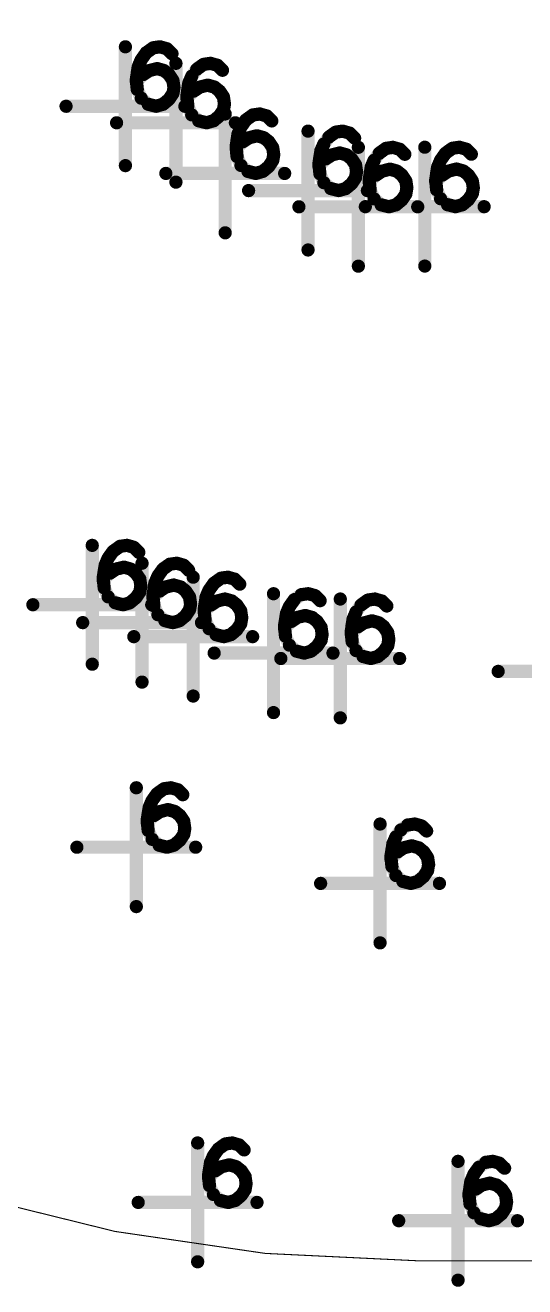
# Model space of a CAD drawing. Header units: millimetres. Extents: x 3362 to 3827, y -139 to 191.
# Drawn here: x 3560 to 3564.81, y 7.19 to 19.33 of the extents above; entities that cross this region are included whole.
import ezdxf

# ---------------------------------------------------------------- set-up
doc = ezdxf.new("R2010")
doc.units = ezdxf.units.MM
doc.header["$LTSCALE"] = 23.1
doc.layers.get('0').update_dxf_attribs({"linetype": 'CONTINUOUS'})

# ---------------------------------------------------------------- blocks, each defined once
blk = doc.blocks.new('PAD_R1')
at = {"const_width": 0.5}
blk.add_lwpolyline([(0.25, 0, 1), (-0.25, 0, 1)], format="xyb", close=True, dxfattribs=at)

msp = doc.modelspace()

# ---------------------------------------------------------------- linework, layer by layer
at = {"const_width": 0.0102}
msp.add_lwpolyline([(3613.171, 13.459), (3613.171, 25.059, 0.414215), (3612.171, 26.059), (3581.163, 26.059, 0.202312), (3570.347, 21.496, -0.202309), (3569.272, 21.043), (3563.773, 21.043, -0.202309), (3562.698, 21.496, 0.202312), (3551.882, 26.059), (3530.351, 26.059, 0.414215), (3529.351, 25.059), (3529.351, 13.459, 0.414215), (3530.351, 12.459), (3551.468, 12.459, -0.196013), (3553.215, 11.747, 0.196007), (3563.773, 7.443), (3569.272, 7.443, 0.196007), (3579.83, 11.747, -0.196013), (3581.577, 12.459), (3612.171, 12.459, 0.414215)], format="xyb", close=True, dxfattribs=at)
for points, const_width in [([(3560.968, 19.118), (3560.968, 17.975)], 0.127), ([(3561.165, 19.136), (3561.238, 19.033)], 0.0821), ([(3561.259, 19.176), (3561.277, 19.05)], 0.0672), ([(3561.352, 19.169), (3561.317, 19.047)], 0.0695), ([(3561.093, 19.064), (3561.196, 18.991)], 0.0818), ([(3561.437, 19.12), (3561.347, 19.03)], 0.0675), ([(3561.745, 19.017), (3561.763, 18.891)], 0.0672), ([(3561.023, 18.9), (3561.149, 18.88)], 0.0754), ([(3561.048, 18.986), (3561.165, 18.936)], 0.0727), ([(3561.133, 18.923), (3561.203, 18.817)], 0.0687), ([(3561.219, 18.96), (3561.25, 18.837)], 0.0785), ([(3561.324, 18.96), (3561.289, 18.838)], 0.0695), ([(3561.403, 18.92), (3561.324, 18.821)], 0.0609), ([(3561.454, 18.959), (3561.454, 17.816)], 0.127), ([(3561.578, 18.905), (3561.682, 18.831)], 0.0818), ([(3561.65, 18.977), (3561.724, 18.874)], 0.0821), ([(3561.838, 19.01), (3561.803, 18.888)], 0.0695), ([(3561.923, 18.961), (3561.833, 18.871)], 0.0675), ([(3561.014, 18.749), (3561.141, 18.762)], 0.0955), ([(3561.016, 18.85), (3561.141, 18.831)], 0.0754), ([(3561.061, 18.863), (3561.151, 18.773)], 0.0945), ([(3561.459, 18.858), (3561.353, 18.787)], 0.0687), ([(3561.534, 18.827), (3561.65, 18.776)], 0.0727), ([(3561.705, 18.801), (3561.736, 18.678)], 0.0785), ([(3561.81, 18.801), (3561.775, 18.678)], 0.0695), ([(3561.043, 18.64), (3561.16, 18.691)], 0.0939), ([(3561.113, 18.546), (3561.195, 18.642)], 0.0879), ([(3561.459, 18.606), (3561.353, 18.677)], 0.0687), ([(3561.493, 18.77), (3561.367, 18.752)], 0.0675), ([(3561.493, 18.688), (3561.368, 18.709)], 0.058), ([(3561.502, 18.691), (3561.627, 18.672)], 0.0754), ([(3561.509, 18.74), (3561.635, 18.721)], 0.0754), ([(3561.547, 18.703), (3561.637, 18.614)], 0.0945), ([(3561.619, 18.764), (3561.689, 18.658)], 0.0687), ([(3561.889, 18.76), (3561.81, 18.661)], 0.0609), ([(3561.945, 18.699), (3561.839, 18.628)], 0.0687), ([(3561.54, 18.546), (3560.397, 18.546)], 0.127), ([(3561.21, 18.494), (3561.241, 18.617)], 0.0785), ([(3561.314, 18.495), (3561.279, 18.617)], 0.0692), ([(3561.399, 18.54), (3561.318, 18.638)], 0.0743), ([(3561.5, 18.59), (3561.627, 18.603)], 0.0955), ([(3561.529, 18.48), (3561.645, 18.532)], 0.0939), ([(3561.979, 18.61), (3561.853, 18.592)], 0.0675), ([(3561.979, 18.529), (3561.853, 18.55)], 0.058), ([(3562.219, 18.53), (3562.237, 18.404)], 0.0672), ([(3562.026, 18.387), (3560.883, 18.387)], 0.127), ([(3561.599, 18.386), (3561.681, 18.483)], 0.0879), ([(3561.696, 18.335), (3561.727, 18.458)], 0.0785), ([(3561.8, 18.336), (3561.765, 18.458)], 0.0692), ([(3561.885, 18.381), (3561.804, 18.479)], 0.0743), ([(3561.945, 18.447), (3561.839, 18.517)], 0.0687), ([(3561.928, 18.472), (3561.928, 17.329)], 0.127), ([(3562.052, 18.418), (3562.156, 18.345)], 0.0818), ([(3562.124, 18.49), (3562.198, 18.387)], 0.0821), ([(3562.312, 18.523), (3562.277, 18.401)], 0.0695), ([(3562.397, 18.474), (3562.307, 18.384)], 0.0675), ([(3562.008, 18.34), (3562.124, 18.29)], 0.0727), ([(3562.179, 18.314), (3562.21, 18.191)], 0.0785), ([(3562.284, 18.314), (3562.249, 18.192)], 0.0695), ([(3562.725, 18.307), (3562.725, 17.164)], 0.127), ([(3562.921, 18.325), (3562.995, 18.222)], 0.0821), ([(3563.016, 18.365), (3563.034, 18.239)], 0.0672), ([(3563.109, 18.358), (3563.074, 18.236)], 0.0695), ([(3563.194, 18.309), (3563.104, 18.219)], 0.0675), ([(3561.976, 18.204), (3562.101, 18.185)], 0.0754), ([(3561.983, 18.254), (3562.109, 18.235)], 0.0754), ([(3562.021, 18.217), (3562.111, 18.127)], 0.0945), ([(3562.093, 18.277), (3562.163, 18.171)], 0.0687), ([(3562.363, 18.274), (3562.284, 18.175)], 0.0609), ([(3562.419, 18.212), (3562.313, 18.141)], 0.0687), ([(3562.804, 18.175), (3562.921, 18.124)], 0.0727), ([(3562.849, 18.253), (3562.953, 18.179)], 0.0818), ([(3563.209, 18.151), (3563.209, 17.008)], 0.127), ([(3563.405, 18.169), (3563.479, 18.066)], 0.0821), ([(3563.5, 18.209), (3563.518, 18.083)], 0.0672), ([(3563.593, 18.202), (3563.558, 18.08)], 0.0695), ([(3563.848, 18.152), (3563.848, 17.009)], 0.127), ([(3564.044, 18.17), (3564.118, 18.067)], 0.0821), ([(3564.139, 18.21), (3564.157, 18.084)], 0.0672), ([(3564.232, 18.203), (3564.197, 18.081)], 0.0695), ([(3561.974, 18.104), (3562.101, 18.116)], 0.0955), ([(3562.003, 17.994), (3562.119, 18.045)], 0.0939), ([(3562.453, 18.124), (3562.327, 18.106)], 0.0675), ([(3562.453, 18.042), (3562.327, 18.063)], 0.058), ([(3562.78, 18.088), (3562.906, 18.069)], 0.0754), ([(3562.818, 18.051), (3562.908, 17.962)], 0.0945), ([(3562.89, 18.112), (3562.96, 18.006)], 0.0687), ([(3562.976, 18.149), (3563.007, 18.026)], 0.0785), ([(3563.08, 18.149), (3563.046, 18.026)], 0.0695), ([(3563.16, 18.108), (3563.08, 18.009)], 0.0609), ([(3563.216, 18.047), (3563.11, 17.976)], 0.0687), ([(3563.333, 18.097), (3563.437, 18.023)], 0.0818), ([(3563.677, 18.153), (3563.588, 18.063)], 0.0675), ([(3563.972, 18.098), (3564.076, 18.025)], 0.0818), ([(3564.317, 18.154), (3564.227, 18.064)], 0.0675), ([(3562.5, 17.9), (3561.357, 17.9)], 0.127), ([(3562.073, 17.9), (3562.155, 17.996)], 0.0879), ([(3562.17, 17.848), (3562.201, 17.972)], 0.0785), ([(3562.274, 17.849), (3562.239, 17.971)], 0.0692), ([(3562.359, 17.894), (3562.278, 17.992)], 0.0743), ([(3562.419, 17.96), (3562.313, 18.031)], 0.0687), ([(3562.771, 17.938), (3562.897, 17.951)], 0.0955), ([(3562.772, 18.039), (3562.898, 18.02)], 0.0754), ([(3563.25, 17.958), (3563.124, 17.94)], 0.0675), ([(3563.264, 17.932), (3563.389, 17.913)], 0.0754), ([(3563.288, 18.019), (3563.405, 17.968)], 0.0727), ([(3563.373, 17.956), (3563.444, 17.85)], 0.0687), ([(3563.46, 17.993), (3563.491, 17.87)], 0.0785), ([(3563.564, 17.993), (3563.529, 17.87)], 0.0695), ([(3563.644, 17.953), (3563.564, 17.853)], 0.0609), ([(3563.903, 17.934), (3564.029, 17.914)], 0.0754), ([(3563.928, 18.02), (3564.044, 17.97)], 0.0727), ([(3564.013, 17.957), (3564.083, 17.851)], 0.0687), ([(3564.099, 17.994), (3564.13, 17.871)], 0.0785), ([(3564.204, 17.994), (3564.169, 17.872)], 0.0695), ([(3564.283, 17.954), (3564.204, 17.855)], 0.0609), ([(3562.8, 17.828), (3562.916, 17.88)], 0.0939), ([(3562.869, 17.734), (3562.952, 17.831)], 0.0879), ([(3562.967, 17.683), (3562.998, 17.806)], 0.0785), ([(3563.071, 17.684), (3563.036, 17.806)], 0.0692), ([(3563.156, 17.729), (3563.075, 17.827)], 0.0743), ([(3563.216, 17.795), (3563.11, 17.865)], 0.0687), ([(3563.249, 17.877), (3563.124, 17.898)], 0.058), ([(3563.255, 17.782), (3563.381, 17.795)], 0.0955), ([(3563.256, 17.883), (3563.382, 17.864)], 0.0754), ([(3563.302, 17.895), (3563.392, 17.806)], 0.0945), ([(3563.7, 17.891), (3563.594, 17.82)], 0.0687), ([(3563.734, 17.802), (3563.608, 17.784)], 0.0675), ([(3563.894, 17.784), (3564.021, 17.796)], 0.0955), ([(3563.896, 17.884), (3564.021, 17.865)], 0.0754), ([(3563.941, 17.897), (3564.031, 17.807)], 0.0945), ([(3564.339, 17.892), (3564.233, 17.821)], 0.0687), ([(3564.373, 17.804), (3564.247, 17.786)], 0.0675), ([(3563.296, 17.735), (3562.153, 17.735)], 0.127), ([(3563.284, 17.672), (3563.4, 17.724)], 0.0939), ([(3563.353, 17.579), (3563.436, 17.675)], 0.0879), ([(3563.7, 17.639), (3563.594, 17.709)], 0.0687), ([(3563.733, 17.721), (3563.608, 17.742)], 0.058), ([(3563.923, 17.674), (3564.039, 17.725)], 0.0939), ([(3563.993, 17.58), (3564.075, 17.676)], 0.0879), ([(3564.339, 17.64), (3564.233, 17.711)], 0.0687), ([(3564.373, 17.722), (3564.247, 17.743)], 0.058), ([(3563.78, 17.579), (3562.637, 17.579)], 0.127), ([(3564.419, 17.58), (3563.276, 17.58)], 0.127), ([(3563.451, 17.527), (3563.481, 17.65)], 0.0785), ([(3563.555, 17.528), (3563.52, 17.65)], 0.0692), ([(3563.64, 17.573), (3563.559, 17.671)], 0.0743), ([(3564.09, 17.528), (3564.121, 17.652)], 0.0785), ([(3564.194, 17.529), (3564.159, 17.651)], 0.0692), ([(3564.279, 17.574), (3564.198, 17.672)], 0.0743), ([(3560.649, 14.323), (3560.649, 13.18)], 0.127), ([(3560.846, 14.341), (3560.92, 14.238)], 0.0821), ([(3560.94, 14.381), (3560.958, 14.256)], 0.0672), ([(3561.033, 14.375), (3560.999, 14.253)], 0.0695), ([(3561.118, 14.325), (3561.028, 14.235)], 0.0675), ([(3560.729, 14.191), (3560.846, 14.141)], 0.0727), ([(3560.774, 14.27), (3560.877, 14.196)], 0.0818), ([(3560.901, 14.166), (3560.931, 14.042)], 0.0785), ([(3561.005, 14.165), (3560.97, 14.043)], 0.0695), ([(3561.128, 14.151), (3561.128, 13.008)], 0.127), ([(3561.325, 14.17), (3561.398, 14.066)], 0.0821), ([(3561.419, 14.209), (3561.437, 14.084)], 0.0672), ([(3561.512, 14.203), (3561.477, 14.081)], 0.0695), ([(3560.697, 14.056), (3560.823, 14.036)], 0.0754), ([(3560.705, 14.105), (3560.83, 14.086)], 0.0754), ([(3560.743, 14.068), (3560.832, 13.978)], 0.0945), ([(3560.814, 14.128), (3560.885, 14.023)], 0.0687), ([(3561.084, 14.125), (3561.005, 14.026)], 0.0609), ([(3561.14, 14.063), (3561.035, 13.993)], 0.0687), ([(3561.253, 14.098), (3561.356, 14.024)], 0.0818), ([(3561.597, 14.153), (3561.507, 14.063)], 0.0675), ([(3561.62, 14.017), (3561.62, 12.874)], 0.127), ([(3561.817, 14.035), (3561.891, 13.932)], 0.0821), ([(3561.912, 14.075), (3561.929, 13.949)], 0.0672), ([(3562.004, 14.068), (3561.97, 13.946)], 0.0695), ([(3560.696, 13.955), (3560.822, 13.968)], 0.0955), ([(3561.174, 13.975), (3561.049, 13.957)], 0.0675), ([(3561.183, 13.933), (3561.309, 13.914)], 0.0754), ([(3561.208, 14.019), (3561.325, 13.969)], 0.0727), ([(3561.293, 13.956), (3561.363, 13.851)], 0.0687), ([(3561.379, 13.994), (3561.41, 13.87)], 0.0785), ([(3561.484, 13.993), (3561.449, 13.871)], 0.0695), ([(3561.563, 13.953), (3561.484, 13.854)], 0.0609), ([(3561.745, 13.963), (3561.848, 13.889)], 0.0818), ([(3562.089, 14.019), (3561.999, 13.929)], 0.0675), ([(3560.725, 13.845), (3560.841, 13.896)], 0.0939), ([(3560.794, 13.751), (3560.876, 13.847)], 0.0879), ([(3560.891, 13.7), (3560.922, 13.823)], 0.0785), ([(3560.996, 13.7), (3560.961, 13.822)], 0.0692), ([(3561.08, 13.746), (3560.999, 13.843)], 0.0743), ([(3561.14, 13.811), (3561.035, 13.882)], 0.0687), ([(3561.174, 13.893), (3561.049, 13.914)], 0.058), ([(3561.174, 13.783), (3561.301, 13.796)], 0.0955), ([(3561.176, 13.884), (3561.301, 13.864)], 0.0754), ([(3561.221, 13.896), (3561.311, 13.806)], 0.0945), ([(3561.619, 13.891), (3561.513, 13.821)], 0.0687), ([(3561.653, 13.803), (3561.527, 13.785)], 0.0675), ([(3561.676, 13.799), (3561.801, 13.779)], 0.0754), ([(3561.7, 13.885), (3561.817, 13.835)], 0.0727), ([(3561.785, 13.822), (3561.856, 13.716)], 0.0687), ([(3561.872, 13.859), (3561.903, 13.736)], 0.0785), ([(3561.976, 13.859), (3561.941, 13.737)], 0.0695), ([(3562.055, 13.819), (3561.976, 13.72)], 0.0609), ([(3562.393, 13.858), (3562.393, 12.715)], 0.127), ([(3562.518, 13.805), (3562.621, 13.731)], 0.0818), ([(3562.59, 13.877), (3562.664, 13.773)], 0.0821), ([(3562.684, 13.916), (3562.702, 13.791)], 0.0672), ([(3562.777, 13.91), (3562.743, 13.788)], 0.0695), ([(3562.862, 13.86), (3562.772, 13.77)], 0.0675), ([(3563.035, 13.807), (3563.035, 12.664)], 0.127), ([(3563.231, 13.825), (3563.305, 13.722)], 0.0821), ([(3563.326, 13.865), (3563.344, 13.739)], 0.0672), ([(3563.419, 13.858), (3563.384, 13.736)], 0.0695), ([(3563.504, 13.809), (3563.414, 13.719)], 0.0675), ([(3561.221, 13.752), (3560.078, 13.752)], 0.127), ([(3561.203, 13.673), (3561.32, 13.725)], 0.0939), ([(3561.273, 13.579), (3561.355, 13.676)], 0.0879), ([(3561.619, 13.64), (3561.513, 13.71)], 0.0687), ([(3561.653, 13.721), (3561.528, 13.742)], 0.058), ([(3561.668, 13.749), (3561.794, 13.73)], 0.0754), ([(3561.714, 13.762), (3561.803, 13.672)], 0.0945), ([(3562.111, 13.757), (3562.006, 13.686)], 0.0687), ([(3562.473, 13.726), (3562.59, 13.676)], 0.0727), ([(3562.645, 13.701), (3562.675, 13.578)], 0.0785), ([(3562.749, 13.7), (3562.714, 13.578)], 0.0695), ([(3563.115, 13.675), (3563.231, 13.625)], 0.0727), ([(3563.159, 13.753), (3563.263, 13.679)], 0.0818), ([(3561.7, 13.58), (3560.557, 13.58)], 0.127), ([(3561.37, 13.528), (3561.401, 13.651)], 0.0785), ([(3561.474, 13.528), (3561.439, 13.65)], 0.0692), ([(3561.559, 13.574), (3561.478, 13.671)], 0.0743), ([(3561.667, 13.648), (3561.793, 13.661)], 0.0955), ([(3561.696, 13.539), (3561.812, 13.59)], 0.0939), ([(3562.111, 13.505), (3562.006, 13.576)], 0.0687), ([(3562.145, 13.669), (3562.02, 13.65)], 0.0675), ([(3562.145, 13.587), (3562.02, 13.608)], 0.058), ([(3562.441, 13.591), (3562.566, 13.571)], 0.0754), ([(3562.449, 13.64), (3562.574, 13.621)], 0.0754), ([(3562.486, 13.603), (3562.576, 13.513)], 0.0945), ([(3562.558, 13.663), (3562.629, 13.558)], 0.0687), ([(3562.828, 13.66), (3562.749, 13.561)], 0.0609), ([(3562.884, 13.598), (3562.779, 13.528)], 0.0687), ([(3563.09, 13.589), (3563.216, 13.569)], 0.0754), ([(3563.128, 13.552), (3563.218, 13.462)], 0.0945), ([(3563.2, 13.612), (3563.27, 13.506)], 0.0687), ([(3563.286, 13.649), (3563.317, 13.526)], 0.0785), ([(3563.391, 13.649), (3563.356, 13.527)], 0.0695), ([(3563.47, 13.609), (3563.391, 13.51)], 0.0609), ([(3562.192, 13.445), (3561.049, 13.445)], 0.127), ([(3561.765, 13.445), (3561.847, 13.541)], 0.0879), ([(3561.862, 13.393), (3561.893, 13.516)], 0.0785), ([(3561.967, 13.394), (3561.932, 13.516)], 0.0692), ([(3562.052, 13.439), (3561.97, 13.537)], 0.0743), ([(3562.44, 13.49), (3562.566, 13.503)], 0.0955), ([(3562.469, 13.38), (3562.585, 13.432)], 0.0939), ([(3562.918, 13.51), (3562.793, 13.492)], 0.0675), ([(3562.918, 13.428), (3562.793, 13.45)], 0.058), ([(3563.081, 13.438), (3563.208, 13.451)], 0.0955), ([(3563.083, 13.539), (3563.208, 13.52)], 0.0754), ([(3563.526, 13.547), (3563.42, 13.476)], 0.0687), ([(3563.56, 13.459), (3563.434, 13.44)], 0.0675), ([(3562.965, 13.287), (3561.822, 13.287)], 0.127), ([(3562.538, 13.286), (3562.62, 13.383)], 0.0879), ([(3562.635, 13.235), (3562.666, 13.358)], 0.0785), ([(3562.739, 13.235), (3562.705, 13.357)], 0.0692), ([(3562.824, 13.281), (3562.743, 13.378)], 0.0743), ([(3562.884, 13.347), (3562.779, 13.417)], 0.0687), ([(3563.11, 13.329), (3563.226, 13.38)], 0.0939), ([(3563.179, 13.235), (3563.262, 13.331)], 0.0879), ([(3563.466, 13.229), (3563.385, 13.327)], 0.0743), ([(3563.526, 13.295), (3563.42, 13.366)], 0.0687), ([(3563.56, 13.377), (3563.434, 13.398)], 0.058), ([(3563.606, 13.235), (3562.463, 13.235)], 0.127), ([(3563.277, 13.183), (3563.308, 13.306)], 0.0785), ([(3563.381, 13.184), (3563.346, 13.306)], 0.0692), ([(3565.697, 13.111), (3564.554, 13.111)], 0.127), ([(3561.073, 11.992), (3561.073, 10.849)], 0.127), ([(3561.269, 12.01), (3561.343, 11.907)], 0.0821), ([(3561.364, 12.05), (3561.381, 11.924)], 0.0672), ([(3561.457, 12.043), (3561.422, 11.921)], 0.0695), ([(3561.541, 11.994), (3561.452, 11.904)], 0.0675), ([(3561.152, 11.86), (3561.269, 11.809)], 0.0727), ([(3561.197, 11.938), (3561.3, 11.864)], 0.0818), ([(3561.128, 11.774), (3561.253, 11.754)], 0.0754), ([(3561.166, 11.736), (3561.255, 11.647)], 0.0945), ([(3561.237, 11.797), (3561.308, 11.691)], 0.0687), ([(3561.324, 11.834), (3561.355, 11.711)], 0.0785), ([(3561.428, 11.834), (3561.393, 11.711)], 0.0695), ([(3561.508, 11.794), (3561.428, 11.694)], 0.0609), ([(3561.119, 11.623), (3561.245, 11.636)], 0.0955), ([(3561.12, 11.724), (3561.246, 11.705)], 0.0754), ([(3561.564, 11.732), (3561.458, 11.661)], 0.0687), ([(3561.597, 11.643), (3561.472, 11.625)], 0.0675), ([(3563.418, 11.643), (3563.418, 10.5)], 0.127), ([(3563.614, 11.662), (3563.688, 11.558)], 0.0821), ([(3563.709, 11.701), (3563.727, 11.576)], 0.0672), ([(3563.802, 11.695), (3563.767, 11.573)], 0.0695), ([(3563.887, 11.645), (3563.797, 11.555)], 0.0675), ([(3561.148, 11.513), (3561.264, 11.565)], 0.0939), ([(3561.217, 11.42), (3561.3, 11.516)], 0.0879), ([(3561.314, 11.368), (3561.345, 11.491)], 0.0785), ([(3561.504, 11.414), (3561.422, 11.512)], 0.0743), ([(3561.564, 11.48), (3561.458, 11.55)], 0.0687), ([(3561.597, 11.562), (3561.472, 11.583)], 0.058), ([(3563.497, 11.511), (3563.614, 11.461)], 0.0727), ([(3563.542, 11.59), (3563.646, 11.516)], 0.0818), ([(3561.644, 11.42), (3560.501, 11.42)], 0.127), ([(3561.419, 11.369), (3561.384, 11.491)], 0.0692), ([(3563.465, 11.376), (3563.591, 11.356)], 0.0754), ([(3563.473, 11.425), (3563.598, 11.406)], 0.0754), ([(3563.511, 11.388), (3563.601, 11.298)], 0.0945), ([(3563.583, 11.448), (3563.653, 11.343)], 0.0687), ([(3563.669, 11.486), (3563.7, 11.362)], 0.0785), ([(3563.773, 11.485), (3563.738, 11.363)], 0.0695), ([(3563.853, 11.445), (3563.773, 11.346)], 0.0609), ([(3563.909, 11.383), (3563.803, 11.313)], 0.0687), ([(3563.464, 11.275), (3563.59, 11.288)], 0.0955), ([(3563.943, 11.295), (3563.817, 11.277)], 0.0675), ([(3563.493, 11.165), (3563.609, 11.217)], 0.0939), ([(3563.562, 11.071), (3563.645, 11.168)], 0.0879), ([(3563.66, 11.02), (3563.69, 11.143)], 0.0785), ([(3563.764, 11.02), (3563.729, 11.142)], 0.0692), ([(3563.849, 11.066), (3563.768, 11.163)], 0.0743), ([(3563.909, 11.132), (3563.803, 11.202)], 0.0687), ([(3563.942, 11.213), (3563.817, 11.234)], 0.058), ([(3563.989, 11.072), (3562.846, 11.072)], 0.127), ([(3561.663, 8.576), (3561.663, 7.433)], 0.127), ([(3561.859, 8.594), (3561.933, 8.491)], 0.0821), ([(3561.954, 8.634), (3561.971, 8.508)], 0.0672), ([(3562.047, 8.627), (3562.012, 8.505)], 0.0695), ([(3561.787, 8.522), (3561.89, 8.448)], 0.0818), ([(3562.131, 8.578), (3562.042, 8.488)], 0.0675), ([(3561.718, 8.357), (3561.843, 8.338)], 0.0754), ([(3561.742, 8.444), (3561.859, 8.393)], 0.0727), ([(3561.827, 8.381), (3561.898, 8.275)], 0.0687), ([(3561.914, 8.418), (3561.945, 8.295)], 0.0785), ([(3562.018, 8.418), (3561.983, 8.295)], 0.0695), ([(3562.098, 8.377), (3562.018, 8.278)], 0.0609), ([(3564.168, 8.399), (3564.168, 7.256)], 0.127), ([(3564.293, 8.346), (3564.396, 8.272)], 0.0818), ([(3564.365, 8.418), (3564.439, 8.314)], 0.0821), ([(3564.459, 8.457), (3564.477, 8.332)], 0.0672), ([(3564.552, 8.451), (3564.518, 8.329)], 0.0695), ([(3564.637, 8.401), (3564.547, 8.311)], 0.0675), ([(3561.709, 8.207), (3561.835, 8.22)], 0.0955), ([(3561.71, 8.308), (3561.836, 8.289)], 0.0754), ([(3561.756, 8.32), (3561.846, 8.231)], 0.0945), ([(3562.154, 8.316), (3562.048, 8.245)], 0.0687), ([(3562.187, 8.227), (3562.062, 8.209)], 0.0675), ([(3564.248, 8.267), (3564.365, 8.217)], 0.0727), ([(3564.42, 8.242), (3564.45, 8.119)], 0.0785), ([(3564.524, 8.241), (3564.489, 8.119)], 0.0695), ([(3561.738, 8.097), (3561.854, 8.149)], 0.0939), ([(3561.807, 8.003), (3561.89, 8.1)], 0.0879), ([(3562.094, 7.998), (3562.013, 8.096)], 0.0743), ([(3562.154, 8.064), (3562.048, 8.134)], 0.0687), ([(3562.187, 8.146), (3562.062, 8.167)], 0.058), ([(3564.216, 8.132), (3564.341, 8.112)], 0.0754), ([(3564.223, 8.181), (3564.349, 8.162)], 0.0754), ([(3564.261, 8.144), (3564.351, 8.054)], 0.0945), ([(3564.333, 8.204), (3564.404, 8.099)], 0.0687), ([(3564.603, 8.201), (3564.524, 8.102)], 0.0609), ([(3564.659, 8.139), (3564.554, 8.069)], 0.0687), ([(3562.234, 8.004), (3561.091, 8.004)], 0.127), ([(3561.904, 7.952), (3561.935, 8.075)], 0.0785), ([(3562.009, 7.953), (3561.974, 8.075)], 0.0692), ([(3564.215, 8.031), (3564.341, 8.044)], 0.0955), ([(3564.244, 7.921), (3564.36, 7.973)], 0.0939), ([(3564.693, 8.051), (3564.567, 8.033)], 0.0675), ([(3564.693, 7.97), (3564.568, 7.991)], 0.058), ([(3564.74, 7.828), (3563.597, 7.828)], 0.127), ([(3564.313, 7.827), (3564.395, 7.924)], 0.0879), ([(3564.41, 7.776), (3564.441, 7.899)], 0.0785), ([(3564.514, 7.776), (3564.479, 7.898)], 0.0692), ([(3564.599, 7.822), (3564.518, 7.919)], 0.0743), ([(3564.659, 7.888), (3564.554, 7.958)], 0.0687)]:
    msp.add_lwpolyline(points, dxfattribs=dict(const_width=const_width))

# ---------------------------------------------------------------- block references
at = {"xscale": 0.127, "yscale": 0.127}
for p in [(3560.968, 19.118), (3561.235, 19.108), (3561.301, 19.118), (3561.121, 18.994), (3561.168, 19.061), (3561.368, 19.099), (3561.416, 19.051), (3561.092, 18.927), (3561.197, 18.889), (3561.273, 18.908), (3561.34, 18.889), (3561.454, 18.959), (3561.654, 18.901), (3561.721, 18.949), (3561.787, 18.959), (3561.854, 18.94), (3561.902, 18.892), (3561.073, 18.803), (3561.073, 18.784), (3561.14, 18.851), (3561.387, 18.851), (3561.425, 18.794), (3561.578, 18.768), (3561.606, 18.835), (3561.759, 18.749), (3561.082, 18.708), (3561.121, 18.623), (3561.425, 18.67), (3561.435, 18.727), (3561.559, 18.644), (3561.559, 18.625), (3561.625, 18.692), (3561.683, 18.73), (3561.826, 18.73), (3561.873, 18.692), (3561.911, 18.635), (3560.397, 18.546), (3561.187, 18.565), (3561.264, 18.546), (3561.33, 18.565), (3561.387, 18.613), (3561.54, 18.546), (3561.568, 18.549), (3561.911, 18.511), (3561.921, 18.568), (3560.883, 18.387), (3561.606, 18.463), (3561.673, 18.406), (3561.749, 18.387), (3561.816, 18.406), (3561.873, 18.454), (3561.928, 18.472), (3562.026, 18.387), (3562.128, 18.415), (3562.195, 18.463), (3562.261, 18.472), (3562.328, 18.453), (3562.376, 18.405), (3562.052, 18.281), (3562.08, 18.348), (3562.233, 18.262), (3562.725, 18.307), (3562.992, 18.297), (3563.058, 18.307), (3563.125, 18.288), (3562.033, 18.157), (3562.033, 18.138), (3562.099, 18.205), (3562.157, 18.243), (3562.3, 18.243), (3562.347, 18.205), (3562.385, 18.148), (3562.877, 18.183), (3562.925, 18.249), (3563.173, 18.24), (3563.209, 18.151), (3563.475, 18.141), (3563.542, 18.151), (3563.848, 18.152), (3564.115, 18.142), (3564.181, 18.152), (3562.042, 18.062), (3562.385, 18.024), (3562.395, 18.081), (3562.848, 18.116), (3562.896, 18.04), (3562.953, 18.078), (3563.03, 18.097), (3563.096, 18.078), (3563.144, 18.04), (3563.361, 18.027), (3563.409, 18.093), (3563.609, 18.132), (3563.656, 18.084), (3564, 18.028), (3564.048, 18.095), (3564.248, 18.133), (3564.296, 18.085), (3560.968, 17.975), (3561.357, 17.9), (3562.08, 17.977), (3562.147, 17.919), (3562.223, 17.9), (3562.29, 17.919), (3562.347, 17.967), (3562.5, 17.9), (3562.829, 17.992), (3562.829, 17.973), (3562.839, 17.897), (3563.182, 17.983), (3563.192, 17.916), (3563.332, 17.96), (3563.437, 17.922), (3563.513, 17.941), (3563.58, 17.922), (3563.972, 17.961), (3564.077, 17.923), (3564.153, 17.942), (3564.22, 17.923), (3561.454, 17.816), (3562.877, 17.811), (3563.144, 17.802), (3563.182, 17.859), (3563.313, 17.836), (3563.313, 17.817), (3563.38, 17.884), (3563.628, 17.884), (3563.666, 17.827), (3563.953, 17.837), (3563.953, 17.818), (3564.019, 17.885), (3564.267, 17.885), (3564.305, 17.828), (3562.153, 17.735), (3562.944, 17.754), (3563.02, 17.735), (3563.087, 17.754), (3563.296, 17.735), (3563.323, 17.741), (3563.361, 17.655), (3563.666, 17.703), (3563.676, 17.76), (3563.962, 17.742), (3564, 17.657), (3564.305, 17.704), (3564.315, 17.761), (3562.637, 17.579), (3563.276, 17.58), (3563.428, 17.598), (3563.504, 17.579), (3563.571, 17.598), (3563.628, 17.646), (3563.78, 17.579), (3564.067, 17.599), (3564.143, 17.58), (3564.21, 17.599), (3564.267, 17.647), (3564.419, 17.58), (3561.928, 17.329), (3562.725, 17.164), (3563.209, 17.008), (3563.848, 17.009), (3560.649, 14.323), (3560.849, 14.266), (3560.916, 14.314), (3560.983, 14.323), (3561.049, 14.304), (3561.097, 14.256), (3560.773, 14.133), (3560.802, 14.199), (3561.128, 14.151), (3561.395, 14.142), (3561.461, 14.151), (3561.528, 14.132), (3560.821, 14.056), (3560.878, 14.094), (3560.954, 14.114), (3561.021, 14.094), (3561.068, 14.056), (3561.281, 14.027), (3561.328, 14.094), (3561.576, 14.084), (3561.62, 14.017), (3561.954, 14.017), (3560.754, 14.009), (3560.754, 13.99), (3560.764, 13.914), (3561.107, 13.999), (3561.116, 13.932), (3561.252, 13.961), (3561.357, 13.923), (3561.433, 13.942), (3561.5, 13.923), (3561.773, 13.893), (3561.82, 13.96), (3561.887, 14.007), (3562.02, 13.998), (3562.068, 13.95), (3560.802, 13.828), (3560.869, 13.771), (3561.011, 13.771), (3561.068, 13.818), (3561.107, 13.875), (3561.233, 13.837), (3561.233, 13.818), (3561.3, 13.884), (3561.547, 13.884), (3561.585, 13.827), (3561.744, 13.826), (3561.849, 13.788), (3561.925, 13.807), (3561.992, 13.788), (3562.393, 13.858), (3562.593, 13.801), (3562.66, 13.849), (3562.727, 13.858), (3562.793, 13.839), (3562.841, 13.791), (3563.035, 13.807), (3563.302, 13.797), (3563.368, 13.807), (3563.435, 13.788), (3560.078, 13.752), (3560.945, 13.752), (3561.221, 13.752), (3561.242, 13.742), (3561.281, 13.656), (3561.547, 13.646), (3561.585, 13.703), (3561.595, 13.76), (3561.725, 13.702), (3561.725, 13.683), (3561.792, 13.75), (3562.04, 13.75), (3562.078, 13.693), (3562.517, 13.668), (3562.546, 13.735), (3562.698, 13.649), (3563.187, 13.683), (3563.235, 13.75), (3563.483, 13.74), (3560.557, 13.58), (3561.347, 13.599), (3561.424, 13.58), (3561.49, 13.599), (3561.7, 13.58), (3561.735, 13.607), (3562.078, 13.569), (3562.087, 13.626), (3562.498, 13.544), (3562.565, 13.592), (3562.622, 13.63), (3562.765, 13.63), (3562.812, 13.592), (3562.851, 13.534), (3563.159, 13.616), (3563.206, 13.54), (3563.264, 13.578), (3563.34, 13.597), (3563.407, 13.578), (3563.454, 13.54), (3561.049, 13.445), (3561.773, 13.521), (3561.84, 13.464), (3561.916, 13.445), (3561.982, 13.464), (3562.04, 13.512), (3562.192, 13.445), (3562.498, 13.525), (3562.508, 13.449), (3562.851, 13.41), (3562.86, 13.468), (3563.14, 13.492), (3563.14, 13.473), (3563.492, 13.483), (3563.502, 13.416), (3561.822, 13.287), (3562.546, 13.363), (3562.613, 13.306), (3562.689, 13.287), (3562.755, 13.306), (3562.812, 13.353), (3562.965, 13.287), (3563.149, 13.397), (3563.187, 13.311), (3563.454, 13.302), (3563.492, 13.359), (3560.649, 13.18), (3562.463, 13.235), (3563.254, 13.254), (3563.33, 13.235), (3563.397, 13.254), (3563.606, 13.235), (3564.554, 13.111), (3561.128, 13.008), (3561.62, 12.874), (3562.393, 12.715), (3563.035, 12.664), (3561.073, 11.992), (3561.339, 11.982), (3561.406, 11.992), (3561.473, 11.973), (3561.225, 11.868), (3561.272, 11.934), (3561.52, 11.925), (3561.196, 11.801), (3561.244, 11.725), (3561.301, 11.763), (3561.377, 11.782), (3561.444, 11.763), (3561.492, 11.725), (3561.177, 11.677), (3561.177, 11.658), (3561.53, 11.668), (3561.539, 11.601), (3563.418, 11.643), (3563.618, 11.586), (3563.684, 11.634), (3563.751, 11.643), (3563.818, 11.624), (3561.187, 11.582), (3561.225, 11.496), (3561.492, 11.487), (3561.53, 11.544), (3563.57, 11.519), (3563.866, 11.576), (3560.501, 11.42), (3561.292, 11.439), (3561.368, 11.42), (3561.434, 11.439), (3561.644, 11.42), (3563.541, 11.453), (3563.589, 11.376), (3563.646, 11.415), (3563.723, 11.434), (3563.789, 11.415), (3563.837, 11.376), (3563.522, 11.329), (3563.522, 11.31), (3563.532, 11.234), (3563.875, 11.319), (3563.885, 11.252), (3563.57, 11.148), (3563.837, 11.138), (3563.875, 11.195), (3562.846, 11.072), (3563.637, 11.091), (3563.713, 11.072), (3563.78, 11.091), (3563.989, 11.072), (3561.073, 10.849), (3563.418, 10.5), (3561.663, 8.576), (3561.929, 8.566), (3561.996, 8.576), (3562.063, 8.557), (3561.815, 8.452), (3561.862, 8.518), (3562.11, 8.509), (3561.786, 8.385), (3561.834, 8.309), (3561.891, 8.347), (3561.967, 8.366), (3562.034, 8.347), (3562.082, 8.309), (3564.168, 8.399), (3564.368, 8.342), (3564.435, 8.39), (3564.502, 8.399), (3564.568, 8.38), (3564.616, 8.333), (3561.767, 8.261), (3561.767, 8.242), (3562.12, 8.252), (3564.292, 8.209), (3564.321, 8.276), (3564.473, 8.19), (3561.777, 8.166), (3561.815, 8.08), (3562.082, 8.071), (3562.12, 8.128), (3562.129, 8.185), (3564.273, 8.085), (3564.273, 8.066), (3564.34, 8.133), (3564.397, 8.171), (3564.54, 8.171), (3564.587, 8.133), (3564.625, 8.075), (3561.091, 8.004), (3561.882, 8.023), (3561.958, 8.004), (3562.025, 8.023), (3562.234, 8.004), (3564.283, 7.99), (3564.625, 7.952), (3564.635, 8.009), (3563.597, 7.828), (3564.321, 7.904), (3564.387, 7.847), (3564.464, 7.828), (3564.53, 7.847), (3564.587, 7.894), (3564.74, 7.828), (3561.663, 7.433), (3564.168, 7.256)]:
    msp.add_blockref('PAD_R1', p, dxfattribs=at)

doc.saveas('drawing.dxf')
